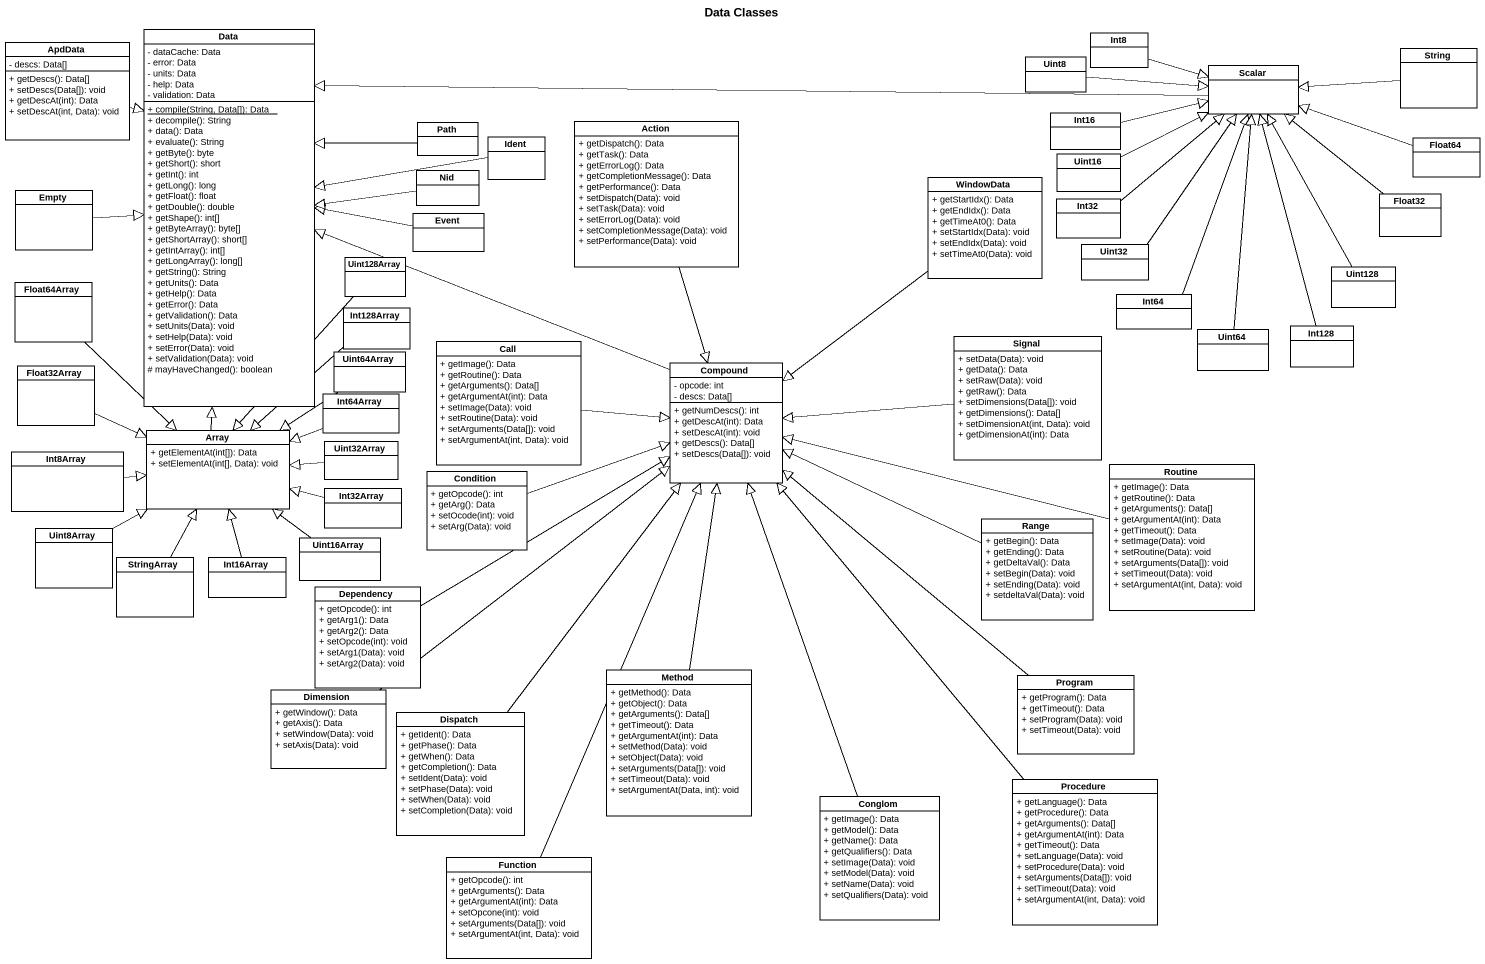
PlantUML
@startuml
title Data Classes
hide circle
hide empty members
skinparam classAttributeIconSize 0
class ApdData {
  - descs: Data[]
  + getDescs(): Data[]
  + setDescs(Data[]): void
  + getDescAt(int): Data
  + setDescAt(int, Data): void
}
class Data {
  - dataCache: Data
  - error: Data
  - units: Data
  - help: Data
  - validation: Data
  {static} + compile(String, Data[]): Data
  + decompile(): String
  + data(): Data
  + evaluate(): String
  + getByte(): byte
  + getShort(): short
  + getInt(): int
  + getLong(): long
  + getFloat(): float
  + getDouble(): double
  + getShape(): int[]
  + getByteArray(): byte[]
  + getShortArray(): short[]
  + getIntArray(): int[]
  + getLongArray(): long[]
  + getString(): String
  + getUnits(): Data
  + getHelp(): Data
  + getError(): Data
  + getValidation(): Data
  + setUnits(Data): void
  + setHelp(Data): void
  + setError(Data): void
  + setValidation(Data): void
  # mayHaveChanged(): boolean
}
class Int8
class String
class Uint8
class Scalar
class Path
class "Action" as Action_ {
  + getDispatch(): Data
  + getTask(): Data
  + getErrorLog(): Data
  + getCompletionMessage(): Data
  + getPerformance(): Data
  + setDispatch(Data): void
  + setTask(Data): void
  + setErrorLog(Data): void
  + setCompletionMessage(Data): void
  + setPerformance(Data): void
}
class Int16
class Ident
class Uint16
class Float64
class Empty
class Nid
class WindowData {
  + getStartIdx(): Data
  + getEndIdx(): Data
  + getTimeAt0(): Data
  + setStartIdx(Data): void
  + setEndIdx(Data): void
  + setTimeAt0(Data): void
}
class Int32
class Float32
class Event
class Uint128Array
class Uint32
class Uint128
class Float64Array
class Int128Array
class Int64
class Uint64Array
class Call {
  + getImage(): Data
  + getRoutine(): Data
  + getArguments(): Data[]
  + getArgumentAt(int): Data
  + setImage(Data): void
  + setRoutine(Data): void
  + setArguments(Data[]): void
  + setArgumentAt(int, Data): void
}
class Signal {
  + setData(Data): void
  + getData(): Data
  + setRaw(Data): void
  + getRaw(): Data
  + setDimensions(Data[]): void
  + getDimensions(): Data[]
  + setDimensionAt(int, Data): void
  + getDimensionAt(int): Data
}
class Uint64
class Int128
class Float32Array
class Int64Array
class Compound {
  - opcode: int
  - descs: Data[]
  + getNumDescs(): int
  + getDescAt(int): Data
  + setDescAt(int): void
  + getDescs(): Data[]
  + setDescs(Data[]): void
}
class Array {
  + getElementAt(int[]): Data
  + setElementAt(int[], Data): void
}
class Int8Array
class Uint32Array
class Condition {
  + getOpcode(): int
  + getArg(): Data
  + setOcode(int): void
  + setArg(Data): void
}
class Routine {
  + getImage(): Data
  + getRoutine(): Data
  + getArguments(): Data[]
  + getArgumentAt(int): Data
  + getTimeout(): Data
  + setImage(Data): void
  + setRoutine(Data): void
  + setArguments(Data[]): void
  + setTimeout(Data): void
  + setArgumentAt(int, Data): void
}
class Int32Array
class Uint8Array
class Uint16Array
class Range {
  + getBegin(): Data
  + getEnding(): Data
  + getDeltaVal(): Data
  + setBegin(Data): void
  + setEnding(Data): void
  + setdeltaVal(Data): void
}
class StringArray
class Int16Array
class Dependency {
  + getOpcode(): int
  + getArg1(): Data
  + getArg2(): Data
  + setOpcode(int): void
  + setArg1(Data): void
  + setArg2(Data): void
}
class Dimension {
  + getWindow(): Data
  + getAxis(): Data
  + setWindow(Data): void
  + setAxis(Data): void
}
class Method {
  + getMethod(): Data
  + getObject(): Data
  + getArguments(): Data[]
  + getTimeout(): Data
  + getArgumentAt(int): Data
  + setMethod(Data): void
  + setObject(Data): void
  + setArguments(Data[]): void
  + setTimeout(Data): void
  + setArgumentAt(Data, int): void
}
class Program {
  + getProgram(): Data
  + getTimeout(): Data
  + setProgram(Data): void
  + setTimeout(Data): void
}
class Dispatch {
  + getIdent(): Data
  + getPhase(): Data
  + getWhen(): Data
  + getCompletion(): Data
  + setIdent(Data): void
  + setPhase(Data): void
  + setWhen(Data): void
  + setCompletion(Data): void
}
class Procedure {
  + getLanguage(): Data
  + getProcedure(): Data
  + getArguments(): Data[]
  + getArgumentAt(int): Data
  + getTimeout(): Data
  + setLanguage(Data): void
  + setProcedure(Data): void
  + setArguments(Data[]): void
  + setTimeout(Data): void
  + setArgumentAt(int, Data): void
}
class Conglom {
  + getImage(): Data
  + getModel(): Data
  + getName(): Data
  + getQualifiers(): Data
  + setImage(Data): void
  + setModel(Data): void
  + setName(Data): void
  + setQualifiers(Data): void
}
class Function {
  + getOpcode(): int
  + getArguments(): Data
  + getArgumentAt(int): Data
  + setOpcone(int): void
  + setArguments(Data[]): void
  + setArgumentAt(int, Data): void
}
ApdData --|> Data
Int8 -right-|> Scalar
String -left-|> Scalar
Uint8 -right-|> Scalar
Scalar -left-|> Data
Path -left-|> Data
Action_ --|> Compound
Int16 -right-|> Scalar
Ident -left-|> Data
Uint16 -right-|> Scalar
Float64 -left-|> Scalar
Empty -right-|> Data
Nid -left-|> Data
WindowData --|> Compound
Int32 -up-|> Scalar
Float32 -up-|> Scalar
Event -left-|> Data
Uint128Array --|> Array
Uint32 -up-|> Scalar
Uint128 -up-|> Scalar
Float64Array --|> Array
Int128Array --|> Array
Int64 -up-|> Scalar
Uint64Array --|> Array
Call -right-|> Compound
Signal -left-|> Compound
Uint64 -up-|> Scalar
Int128 -up-|> Scalar
Float32Array -right-|> Array
Int64Array -left-|> Array
Compound -left-|> Data
Array -up-|> Data
Int8Array -right-|> Array
Uint32Array -left-|> Array
Condition -right-|> Compound
Routine -left-|> Compound
Int32Array -left-|> Array
Uint8Array -up-|> Array
Uint16Array -up-|> Array
Range -left-|> Compound
StringArray -up-|> Array
Int16Array -up-|> Array
Dependency -right-|> Compound
Dimension -up-|> Compound
Method -up-|> Compound
Program -up-|> Compound
Dispatch -up-|> Compound
Procedure -up-|> Compound
Conglom -up-|> Compound
Function -up-|> Compound
@enduml
